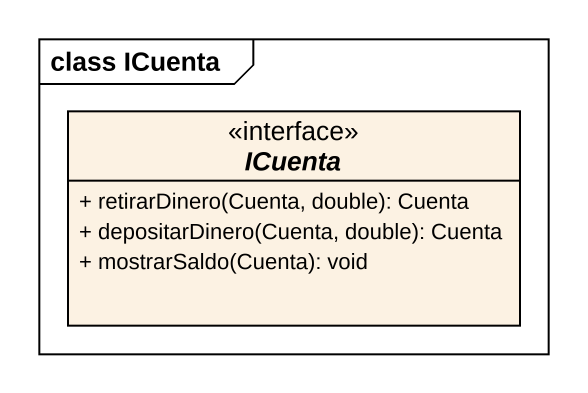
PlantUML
@startuml
mainframe class ICuenta
hide circle
hide empty members
skinparam classAttributeIconSize 0
interface ICuenta <<interface>> {
  + retirarDinero(Cuenta, double): Cuenta
  + depositarDinero(Cuenta, double): Cuenta
  + mostrarSaldo(Cuenta): void
}
@enduml
